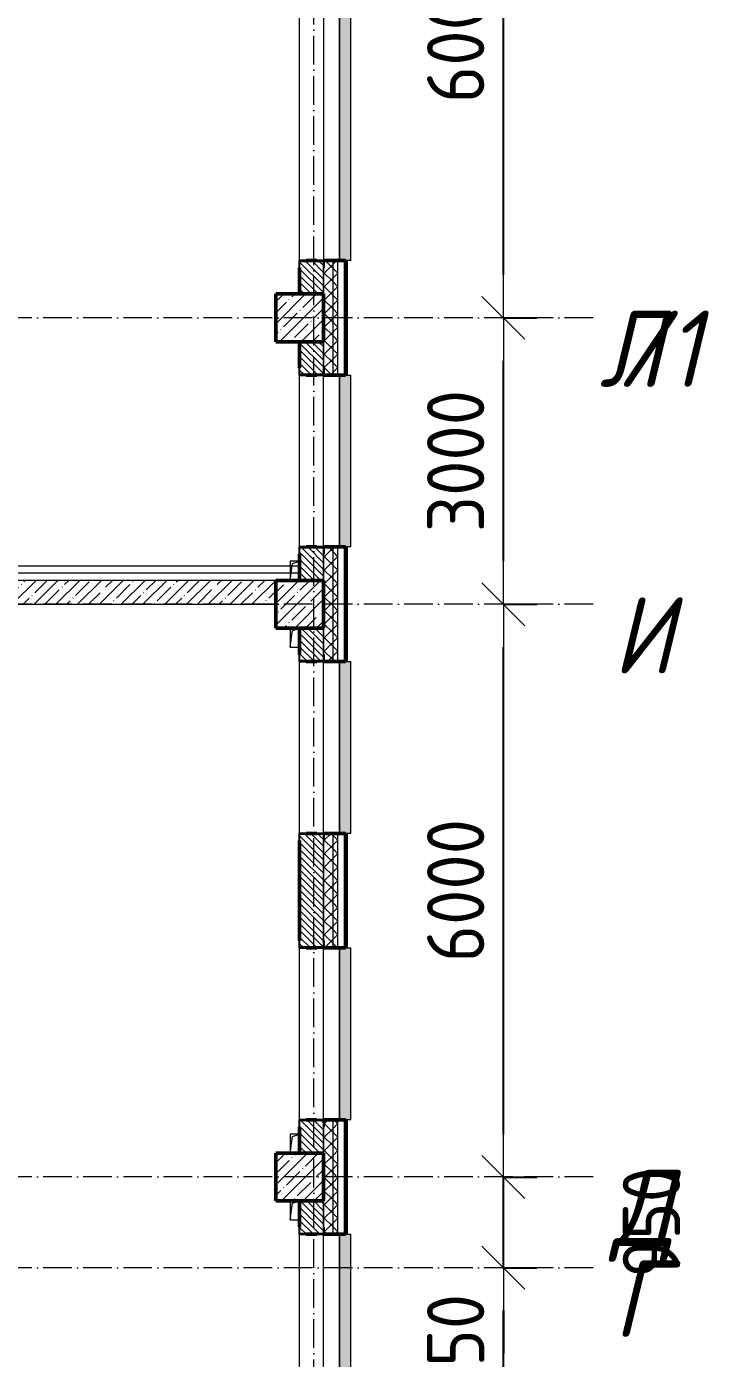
# Model space of a CAD drawing. Header units: millimetres. Extents: x 2294 to 908349, y -83289 to 219220.
# Drawn here: x 105703 to 112855, y 14456 to 28406 of the extents above; entities that cross this region are included whole.
import ezdxf

# ---------------------------------------------------------------- set-up
doc = ezdxf.new("R2010")
doc.units = ezdxf.units.MM
doc.linetypes.add('50_200_ШТРИХ_1Т_ш5_п1_п1_', pattern=[700, 500, -100, 0, -100])
for name, color, linetype, lineweight in [('A-____-____-DIMS', 7, 'Continuous', 9), ('A-DETL-____-OTLN-4', 7, 'Continuous', 18), ('A-GENM-____-MCUT', 7, 'Continuous', 25), ('A-GENM-____-OTLN', 7, 'Continuous', 9), ('A-GENM-____-OTLN-1', 7, 'Continuous', 25), ('A-GLAZ-____-OTLN', 7, 'Continuous', 9), ('A-WALL-____-MCUT-1', 7, 'Continuous', 9), ('A-WALL-____-MCUT-2', 7, 'Continuous', 50), ('A-WALL-____-MCUT-3', 7, 'Continuous', 9), ('A-WALL-____-OTLN', 7, 'Continuous', 9), ('A-WALL-____-PATT-1', 7, 'Continuous', 9), ('A-WALL-FNSH-MCUT-1', 7, 'Continuous', 9), ('S-COLS-____-MCUT', 7, 'Continuous', 50), ('S-COLS-____-OTLN', 7, 'Continuous', 9), ('S-GRID-____-IDEN', 7, 'Continuous', 9), ('S-GRID-____-OTLN-1', 7, '50_200_ШТРИХ_1Т_ш5_п1_п1_', 9)]:
    doc.layers.add(name, color=color, linetype=linetype, lineweight=lineweight)
doc.layers.add('A-GLAZ-____-OTLN-1', color=7, linetype='Continuous', lineweight=9, true_color=0xc0c0c0)
doc.styles.add('ISOCPEUR_I', font='isocpeui.ttf', dxfattribs={"width": 0.9, "height": 2.5})
doc.styles.add('СПДС', font='isocpeur.ttf', dxfattribs={"width": 0.9})
doc.dimstyles.new('Размера А3', dxfattribs={"dimtxt": 800, "dimasz": 450, "dimexe": 350, "dimexo": 100, "dimgap": 200, "dimtad": 1, "dimdec": 0, "dimrnd": 10, "dimzin": 0, "dimdsep": 46, "dimtxsty": 'СПДС', "dimblk": 'ARROWHEAD_6', "dimcen": 1, "dimclrd": 5, "dimclre": 5, "dimclrt": 5, "dimazin": 0, "dimtfac": 1, "dimtdec": 0, "dimtmove": 2, "dimatfit": 3, "dimfxl": 1, "dimtolj": 1, "dimtzin": 0, "dimarcsym": 0})
pattern_1 = [(135, (7562.787, 6025.276), (-35.35534, -35.35534), [])]
pattern_2 = [(45, (7562.79, 6025.28), (-70.71068, 70.71068), []), (135, (7562.79, 6025.28), (-70.71068, -70.71068), [])]

# ---------------------------------------------------------------- blocks, each defined once
blk = doc.blocks.new('BSC_Колонна _Прямоугольная - 500х500-V24-АР1_План отверстий 2 этажа в осях 1-64_А-ГГ')
at = {"layer": 'S-COLS-____-OTLN'}
h = blk.add_hatch(dxfattribs=at)
h.set_pattern_fill('FP_53', color=256, style=0, pattern_type=2)
h.set_pattern_definition([(45, (-101000, -16331.04), (-114.04925, 114.04925), []), (45, (-100885.95, -16331.04), (-114.04925, 114.04925), [201.613, -40.323, 3.353, -36.97])])
h.paths.add_polyline_path([(-250, -250), (250, -250), (250, 250), (-250, 250), (-250, -115)], flags=0)
at = {"layer": 'S-COLS-____-MCUT'}
for p, q in [((250, 250), (-250, 250)), ((-250, 250), (-250, -250)), ((250, -250), (250, 250)), ((-250, -250), (250, -250))]:
    blk.add_line(p, q, dxfattribs=at)
blk = doc.blocks.new('BSC_Колонна _Прямоугольная - 500х500-V32-АР1_План отверстий 2 этажа в осях 1-64_А-ГГ')
at = {"layer": 'S-COLS-____-OTLN'}
h = blk.add_hatch(dxfattribs=at)
h.set_pattern_fill('FP_61', color=256, style=0, pattern_type=2)
h.set_pattern_definition([(45, (-101000, -19331.04), (-114.04925, 114.04925), []), (45, (-100885.95, -19331.04), (-114.04925, 114.04925), [201.613, -40.323, 3.353, -36.97])])
h.paths.add_polyline_path([(-250, -250), (250, -250), (250, 250), (-250, 250)], flags=0)
at = {"layer": 'S-COLS-____-MCUT'}
for p, q in [((250, 250), (-250, 250)), ((-250, 250), (-250, -250)), ((250, -250), (250, 250)), ((-250, -250), (250, -250))]:
    blk.add_line(p, q, dxfattribs=at)
blk = doc.blocks.new('BSC_Колонна _Прямоугольная - 500х500-V75-АР1_План отверстий 2 этажа в осях 1-64_А-ГГ')
at = {"layer": 'S-COLS-____-OTLN'}
h = blk.add_hatch(dxfattribs=at)
h.set_pattern_fill('FP_104', color=256, style=0, pattern_type=2)
h.set_pattern_definition([(45, (-101000, -10331.04), (-114.04925, 114.04925), []), (45, (-100885.95, -10331.04), (-114.04925, 114.04925), [201.613, -40.323, 3.353, -36.97])])
h.paths.add_polyline_path([(-250, -250), (250, -250), (250, 250), (-250, 250), (-250, -135)], flags=0)
at = {"layer": 'S-COLS-____-MCUT'}
for p, q in [((250, 250), (-250, 250)), ((-250, 250), (-250, -250)), ((250, -250), (250, 250)), ((-250, -250), (250, -250))]:
    blk.add_line(p, q, dxfattribs=at)
blk = doc.blocks.new('Фахверк_СКБ_Уголок - 250_2700-27497298-АР1_План отверстий 2 этажа в осях 1-64_А-ГГ')
at = {"layer": 'A-GENM-____-MCUT'}
for p, q in [((200, 181), (125, 181)), ((125, 181), (125, 106)), ((131, 106), (131, 175)), ((131, 175), (200, 175)), ((200, 175), (200, 181)), ((125, 106), (131, 106)), ((131, -6), (125, -6)), ((125, -6), (125, -81)), ((125, -81), (200, -81)), ((131, -75), (131, -6)), ((200, -75), (131, -75)), ((200, -81), (200, -75))]:
    blk.add_line(p, q, dxfattribs=at)
blk = doc.blocks.new('AR_Отверстие прямоугольное _в плите_ - AR_Отверстие прямоугольное _в плите_-V164-АР1_План отверстий 2 этажа в осях 1-64_А-ГГ')
at = {"layer": 'A-GENM-____-OTLN'}
for p, q in [((-50, 100), (-50, -100)), ((-50, -100), (-25, 75)), ((-25, 75), (50, 100)), ((-50, -100), (50, -100))]:
    blk.add_line(p, q, dxfattribs=at)
blk = doc.blocks.new('AR_Отверстие прямоугольное _в плите_ - AR_Отверстие прямоугольное _в плите_-V167-АР1_План отверстий 2 этажа в осях 1-64_А-ГГ')
at = {"layer": 'A-GENM-____-OTLN'}
for p, q in [((50, 100), (-50, 100)), ((-50, 100), (-50, -100)), ((-50, -100), (-25, 75)), ((-25, 75), (50, 100))]:
    blk.add_line(p, q, dxfattribs=at)
blk = doc.blocks.new('Отлив_СКБ - Отлив витража_120_НВФ-31885688-АР1_План отверстий 2 этажа в осях 1-64_А-ГГ')
at = {"layer": 'A-GLAZ-____-OTLN-1'}
for points in [[(4113, -2), (4800, -2), (4800, 0), (0, 0), (0, -2), (2345, -2)], [(4113, -120), (4800, -120), (4800, -2), (0, -2), (0, -120), (2345, -120)]]:
    blk.add_hatch(color=256, dxfattribs=at).paths.add_polyline_path(points, flags=0)
at = {"layer": 'A-GLAZ-____-OTLN'}
for p, q in [((0, 0), (4800, 0)), ((4800, -2), (0, -2)), ((0, -120), (0, -83)), ((0, -120), (4800, -120)), ((4800, -83), (4800, -120))]:
    blk.add_line(p, q, dxfattribs=at)
blk = doc.blocks.new('Отлив_СКБ - Отлив витража_120_НВФ-V194-АР1_План отверстий 2 этажа в осях 1-64_А-ГГ')
at = {"layer": 'A-GLAZ-____-OTLN-1'}
for points in [[(1800, -2), (1800, 0), (0, 0), (0, -2), (1544, -2)], [(1544, -120), (1800, -120), (1800, -2), (0, -2), (0, -120)]]:
    blk.add_hatch(color=256, dxfattribs=at).paths.add_polyline_path(points, flags=0)
at = {"layer": 'A-GLAZ-____-OTLN'}
for p, q in [((0, 0), (1800, 0)), ((1800, -2), (0, -2)), ((0, -120), (0, -83)), ((0, -120), (1800, -120)), ((1800, -83), (1800, -120))]:
    blk.add_line(p, q, dxfattribs=at)
blk = doc.blocks.new('2floor')
at = {"layer": 'A-WALL-____-PATT-1'}
h = blk.add_hatch(dxfattribs=at)
h.set_pattern_fill('FP_1', color=256, style=0, pattern_type=2)
h.set_pattern_definition(pattern_2)
h.paths.add_polyline_path([(108913, 4006), (108913, 4956), (108819, 4956), (108819, 4881), (108813, 4881), (108813, 4006)], flags=0)
h.paths.add_polyline_path([(108819, 6756), (108913, 6756), (108913, 7956), (108819, 7956), (108819, 7881), (108813, 7881), (108813, 6831), (108819, 6831), (108819, 6761)], flags=0)
h.paths.add_polyline_path([(108819, 9756), (108913, 9756), (108913, 10956), (108819, 10956), (108819, 10881), (108813, 10881), (108813, 9831), (108819, 9831), (108819, 9762)], flags=0)
h.paths.add_polyline_path([(108913, 12756), (108913, 13956), (108819, 13956), (108819, 13881), (108813, 13881), (108813, 12831), (108819, 12831), (108819, 12756)], flags=0)
h.paths.add_polyline_path([(108913, 15756), (108913, 16956), (108819, 16956), (108819, 16881), (108813, 16881), (108813, 15831), (108819, 15831), (108819, 15756)], flags=0)
h.paths.add_polyline_path([(108913, 18756), (108913, 19956), (108819, 19956), (108819, 19881), (108813, 19881), (108813, 18831), (108819, 18831), (108819, 18756)], flags=0)
h.paths.add_polyline_path([(108819, 21756), (108913, 21756), (108913, 22956), (108819, 22956), (108819, 22881), (108813, 22881), (108813, 21831), (108819, 21831), (108819, 21762)], flags=0)
h.paths.add_polyline_path([(108819, 24756), (108913, 24756), (108913, 25956), (108819, 25956), (108819, 25881), (108813, 25881), (108813, 24831), (108819, 24831), (108819, 24762)], flags=0)
h.paths.add_polyline_path([(108913, 30756), (108913, 31956), (108819, 31956), (108819, 31881), (108813, 31881), (108813, 30831), (108819, 30831), (108819, 30756)], flags=0)
h.paths.add_polyline_path([(108819, 33756), (108913, 33756), (108913, 34956), (108819, 34956), (108819, 34881), (108813, 34881), (108813, 33831), (108819, 33831), (108819, 33762)], flags=0)
h.paths.add_polyline_path([(108819, 36756), (108913, 36756), (108913, 37956), (108819, 37956), (108819, 37881), (108813, 37881), (108813, 36831), (108819, 36831), (108819, 36762)], flags=0)
h.paths.add_polyline_path([(108913, 39756), (108913, 40956), (108819, 40956), (108819, 40881), (108813, 40881), (108813, 39831), (108819, 39831), (108819, 39756)], flags=0)
h.paths.add_polyline_path([(108819, 42756), (108913, 42756), (108913, 43956), (108819, 43956), (108819, 43881), (108813, 43881), (108813, 42831), (108819, 42831), (108819, 42762)], flags=0)
h.paths.add_polyline_path([(108913, 45756), (108913, 46956), (108819, 46956), (108819, 46881), (108813, 46881), (108813, 45831), (108819, 45831), (108819, 45756)], flags=0)
h.paths.add_polyline_path([(108819, 51756), (108913, 51756), (108913, 52821), (108813, 52821), (108813, 51831), (108819, 51831), (108819, 51762)], flags=0)
h = blk.add_hatch(dxfattribs=at)
h.set_pattern_fill('FP_1', color=256, style=0, pattern_type=2)
h.set_pattern_definition(pattern_2)
h.paths.add_polyline_path([(108913, 3956), (108963, 3956), (108963, 4956), (108913, 4956), (108913, 4006)], flags=0)
h.paths.add_polyline_path([(108913, 6756), (108963, 6756), (108963, 7956), (108913, 7956), (108913, 6761)], flags=0)
h.paths.add_polyline_path([(108963, 9756), (108963, 10956), (108913, 10956), (108913, 9756)], flags=0)
h.paths.add_polyline_path([(108913, 12756), (108963, 12756), (108963, 13956), (108913, 13956), (108913, 12781)], flags=0)
h.paths.add_polyline_path([(108913, 15756), (108963, 15756), (108963, 16956), (108913, 16956), (108913, 16221)], flags=0)
h.paths.add_polyline_path([(108963, 18756), (108963, 19956), (108913, 19956), (108913, 18756)], flags=0)
h.paths.add_polyline_path([(108913, 21756), (108963, 21756), (108963, 22956), (108913, 22956), (108913, 22241)], flags=0)
h.paths.add_polyline_path([(108913, 24756), (108963, 24756), (108963, 25956), (108913, 25956), (108913, 25681)], flags=0)
h.paths.add_polyline_path([(108963, 30756), (108963, 31956), (108913, 31956), (108913, 30756)], flags=0)
h.paths.add_polyline_path([(108963, 33756), (108963, 34956), (108913, 34956), (108913, 33756)], flags=0)
h.paths.add_polyline_path([(108963, 36756), (108963, 37956), (108913, 37956), (108913, 36756)], flags=0)
h.paths.add_polyline_path([(108963, 39756), (108963, 40956), (108913, 40956), (108913, 39756)], flags=0)
h.paths.add_polyline_path([(108913, 42756), (108963, 42756), (108963, 43956), (108913, 43956), (108913, 42881)], flags=0)
h.paths.add_polyline_path([(108963, 45756), (108963, 46956), (108913, 46956), (108913, 45756)], flags=0)
h.paths.add_polyline_path([(108913, 51756), (108963, 51756), (108963, 52821), (108913, 52821), (108913, 52341)], flags=0)
h = blk.add_hatch(dxfattribs=at)
h.set_pattern_fill('FP_3', color=256, style=0, pattern_type=2)
h.set_pattern_definition([(45, (7562.79, 6025.28), (-85.53659, 85.53659), []), (45, (7619.81, 6025.28), (-85.53659, 85.53659), [])])
h.paths.add_polyline_path([(109043, 3856), (109063, 3856), (109063, 4956), (109043, 4956), (109043, 3876)], flags=0)
h.paths.add_polyline_path([(109063, 6756), (109063, 7956), (109043, 7956), (109043, 6756)], flags=0)
h.paths.add_polyline_path([(109063, 9756), (109063, 10956), (109043, 10956), (109043, 9756)], flags=0)
h.paths.add_polyline_path([(109063, 12756), (109063, 13956), (109043, 13956), (109043, 12756)], flags=0)
h.paths.add_polyline_path([(109043, 15756), (109063, 15756), (109063, 16956), (109043, 16956), (109043, 16221)], flags=0)
h.paths.add_polyline_path([(109043, 18756), (109063, 18756), (109063, 19956), (109043, 19956), (109043, 18801)], flags=0)
h.paths.add_polyline_path([(109043, 21756), (109063, 21756), (109063, 22956), (109043, 22956), (109043, 22241)], flags=0)
h.paths.add_polyline_path([(109043, 24756), (109063, 24756), (109063, 25956), (109043, 25956), (109043, 25681)], flags=0)
h.paths.add_polyline_path([(109063, 30756), (109063, 31956), (109043, 31956), (109043, 30756)], flags=0)
h.paths.add_polyline_path([(109043, 33756), (109063, 33756), (109063, 34956), (109043, 34956), (109043, 34281)], flags=0)
h.paths.add_polyline_path([(109043, 36756), (109063, 36756), (109063, 37956), (109043, 37956), (109043, 37721)], flags=0)
h.paths.add_polyline_path([(109043, 39756), (109063, 39756), (109063, 40956), (109043, 40956), (109043, 40301)], flags=0)
h.paths.add_polyline_path([(109063, 42756), (109063, 43956), (109043, 43956), (109043, 42756)], flags=0)
h.paths.add_polyline_path([(109043, 45756), (109063, 45756), (109063, 46956), (109043, 46956), (109043, 46321)], flags=0)
h.paths.add_polyline_path([(109063, 51756), (109063, 52821), (109043, 52821), (109043, 51756)], flags=0)
h = blk.add_hatch(dxfattribs=at)
h.set_pattern_fill('FP_6', color=256, style=0, pattern_type=2)
h.set_pattern_definition(pattern_1)
h.paths.add_polyline_path([(108563, 25606), (108813, 25606), (108813, 25950), (108744, 25950), (108744, 25956), (108632, 25956), (108632, 25950), (108563, 25950), (108563, 25681)], flags=0)
h.paths.add_polyline_path([(108744, 30756), (108744, 30762), (108813, 30762), (108813, 31106), (108563, 31106), (108563, 30762), (108632, 30762), (108632, 30756)], flags=0)
h = blk.add_hatch(dxfattribs=at)
h.set_pattern_fill('FP_6', color=256, style=0, pattern_type=2)
h.set_pattern_definition(pattern_1)
h.paths.add_polyline_path([(108813, 22606), (108813, 22950), (108744, 22950), (108744, 22956), (108632, 22956), (108632, 22950), (108563, 22950), (108563, 22606), (108744, 22606)], flags=0)
h.paths.add_polyline_path([(108744, 24756), (108744, 24762), (108813, 24762), (108813, 25106), (108563, 25106), (108563, 24762), (108632, 24762), (108632, 24756)], flags=0)
h = blk.add_hatch(dxfattribs=at)
h.set_pattern_fill('FP_25', color=256, style=0, pattern_type=2)
h.set_pattern_definition([(45, (7562.79, 6025.28), (-114.04925, 114.04925), []), (45, (7676.84, 6025.28), (-114.04925, 114.04925), [201.612, -40.322, 3.353, -36.97])])
h.paths.add_polyline_path([(108313, 22356), (108313, 22606), (101313, 22606), (101313, 22356), (108295, 22356)], flags=0)
h = blk.add_hatch(dxfattribs=at)
h.set_pattern_fill('FP_6', color=256, style=0, pattern_type=2)
h.set_pattern_definition(pattern_1)
h.paths.add_polyline_path([(108813, 16606), (108813, 16950), (108744, 16950), (108744, 16956), (108632, 16956), (108632, 16950), (108563, 16950), (108563, 16606)], flags=0)
h.paths.add_polyline_path([(108744, 18756), (108744, 18762), (108813, 18762), (108813, 19950), (108744, 19950), (108744, 19956), (108632, 19956), (108632, 19950), (108563, 19950), (108563, 18762), (108632, 18762), (108632, 18756)], flags=0)
h.paths.add_polyline_path([(108744, 21756), (108744, 21762), (108813, 21762), (108813, 22106), (108563, 22106), (108563, 21762), (108632, 21762), (108632, 21756)], flags=0)
h = blk.add_hatch(dxfattribs=at)
h.set_pattern_fill('FP_6', color=256, style=0, pattern_type=2)
h.set_pattern_definition(pattern_1)
h.paths.add_polyline_path([(108563, 13606), (108813, 13606), (108813, 13950), (108744, 13950), (108744, 13956), (108632, 13956), (108632, 13950), (108563, 13950), (108563, 13641)], flags=0)
h.paths.add_polyline_path([(108744, 15756), (108744, 15762), (108813, 15762), (108813, 16106), (108563, 16106), (108563, 15762), (108632, 15762), (108632, 15756)], flags=0)
at = {"layer": 'A-DETL-____-OTLN-4'}
for p, q in [((108563, 22756), (101013, 22756)), ((108563, 22681), (101013, 22681))]:
    blk.add_line(p, q, dxfattribs=at)
at = {"layer": 'A-WALL-____-MCUT-1'}
for p, q in [((108313, 22606), (101313, 22606)), ((101313, 22356), (108313, 22356))]:
    blk.add_line(p, q, dxfattribs=at)
at = {"layer": 'A-WALL-____-MCUT-2'}
for p, q in [((108744, 25956), (108632, 25956)), ((109043, 25956), (108819, 25956)), ((109043, 24756), (109043, 25956)), ((108563, 25881), (108563, 25606)), ((108563, 25106), (108563, 24831)), ((108632, 24756), (108744, 24756)), ((108819, 24756), (109043, 24756)), ((108563, 22881), (108563, 22606)), ((108744, 22956), (108632, 22956)), ((109043, 22956), (108819, 22956)), ((109043, 21756), (109043, 22956)), ((108563, 22106), (108563, 21831)), ((108632, 21756), (108744, 21756)), ((108819, 21756), (109043, 21756)), ((108744, 19956), (108632, 19956)), ((109043, 19956), (108819, 19956)), ((109043, 18756), (109043, 19956)), ((108563, 19881), (108563, 18831)), ((108632, 18756), (108744, 18756)), ((108819, 18756), (109043, 18756)), ((108563, 16881), (108563, 16606)), ((108744, 16956), (108632, 16956)), ((109043, 16956), (108819, 16956)), ((109043, 15756), (109043, 16956)), ((108563, 16106), (108563, 15831)), ((108632, 15756), (108744, 15756)), ((108819, 15756), (109043, 15756))]:
    blk.add_line(p, q, dxfattribs=at)
at = {"layer": 'A-WALL-____-MCUT-3'}
for p, q in [((108913, 24756), (108913, 25956)), ((108963, 24756), (108963, 25956)), ((108813, 25606), (108813, 25881)), ((108813, 25881), (108813, 25606)), ((108813, 24831), (108813, 25106)), ((108813, 25106), (108813, 24831)), ((108813, 22606), (108813, 22881)), ((108813, 22881), (108813, 22606)), ((108913, 21756), (108913, 22956)), ((108963, 21756), (108963, 22956)), ((108813, 21831), (108813, 22106)), ((108813, 22106), (108813, 21831)), ((108913, 18756), (108913, 19956)), ((108963, 18756), (108963, 19956)), ((108813, 18831), (108813, 19881)), ((108813, 19881), (108813, 18831)), ((108813, 16606), (108813, 16881)), ((108813, 16881), (108813, 16606)), ((108913, 15756), (108913, 16956)), ((108963, 15756), (108963, 16956)), ((108813, 15831), (108813, 16106)), ((108813, 16106), (108813, 15831))]:
    blk.add_line(p, q, dxfattribs=at)
at = {"layer": 'A-WALL-____-OTLN'}
for p, q in [((108563, 25956), (108563, 30756)), ((108813, 30756), (108813, 25956)), ((108563, 22956), (108563, 24756)), ((108813, 22956), (108813, 24756)), ((108563, 19956), (108563, 21756)), ((108813, 19956), (108813, 21756)), ((108563, 16956), (108563, 18756)), ((108813, 16956), (108813, 18756)), ((108563, 13956), (108563, 15756)), ((108813, 13956), (108813, 15756))]:
    blk.add_line(p, q, dxfattribs=at)
at = {"layer": 'A-WALL-FNSH-MCUT-1'}
for p, q in [((109063, 25956), (109043, 25956)), ((109043, 25956), (109043, 24756)), ((109063, 24756), (109063, 25956)), ((109043, 24756), (109063, 24756)), ((109063, 22956), (109043, 22956)), ((109043, 22956), (109043, 21756)), ((109063, 21756), (109063, 22956)), ((109043, 21756), (109063, 21756)), ((109063, 19956), (109043, 19956)), ((109043, 19956), (109043, 18756)), ((109063, 18756), (109063, 19956)), ((109043, 18756), (109063, 18756)), ((109063, 16956), (109043, 16956)), ((109043, 16956), (109043, 15756)), ((109063, 15756), (109063, 16956)), ((109043, 15756), (109063, 15756))]:
    blk.add_line(p, q, dxfattribs=at)
at = {"layer": 'A-GENM-____-OTLN'}
for name, p in [('AR_Отверстие прямоугольное _в плите_ - AR_Отверстие прямоугольное _в плите_-V167-АР1_План отверстий 2 этажа в осях 1-64_А-ГГ', (108513, 22706)), ('AR_Отверстие прямоугольное _в плите_ - AR_Отверстие прямоугольное _в плите_-V164-АР1_План отверстий 2 этажа в осях 1-64_А-ГГ', (108513, 22006)), ('AR_Отверстие прямоугольное _в плите_ - AR_Отверстие прямоугольное _в плите_-V167-АР1_План отверстий 2 этажа в осях 1-64_А-ГГ', (108513, 16706)), ('AR_Отверстие прямоугольное _в плите_ - AR_Отверстие прямоугольное _в плите_-V164-АР1_План отверстий 2 этажа в осях 1-64_А-ГГ', (108513, 16006))]:
    blk.add_blockref(name, p, dxfattribs=at)
at = {"layer": 'A-GENM-____-OTLN-1'}
for p, rotation in [((108638, 26081), 269.9999999999999), ((108738, 24631), 89.9999999999999), ((108638, 23081), 269.9999999999999), ((108738, 21631), 89.99999999999967), ((108638, 20081), 269.9999999999996), ((108738, 18631), 89.99999999999967), ((108638, 17081), 269.9999999999996), ((108738, 15631), 89.9999999999999)]:
    blk.add_blockref('Фахверк_СКБ_Уголок - 250_2700-27497298-АР1_План отверстий 2 этажа в осях 1-64_А-ГГ', p, dxfattribs=dict(at, rotation=rotation))
at = {"layer": 'A-GLAZ-____-OTLN', "rotation": 90}
for name, p in [('Отлив_СКБ - Отлив витража_120_НВФ-31885688-АР1_План отверстий 2 этажа в осях 1-64_А-ГГ', (108980, 25956)), ('Отлив_СКБ - Отлив витража_120_НВФ-V194-АР1_План отверстий 2 этажа в осях 1-64_А-ГГ', (108980, 22956)), ('Отлив_СКБ - Отлив витража_120_НВФ-V194-АР1_План отверстий 2 этажа в осях 1-64_А-ГГ', (108980, 19956)), ('Отлив_СКБ - Отлив витража_120_НВФ-V194-АР1_План отверстий 2 этажа в осях 1-64_А-ГГ', (108980, 16956)), ('Отлив_СКБ - Отлив витража_120_НВФ-V194-АР1_План отверстий 2 этажа в осях 1-64_А-ГГ', (108980, 13956))]:
    blk.add_blockref(name, p, dxfattribs=at)
at = {"layer": 'S-COLS-____-OTLN'}
for name, p in [('BSC_Колонна _Прямоугольная - 500х500-V32-АР1_План отверстий 2 этажа в осях 1-64_А-ГГ', (108563, 25356)), ('BSC_Колонна _Прямоугольная - 500х500-V24-АР1_План отверстий 2 этажа в осях 1-64_А-ГГ', (108563, 22356)), ('BSC_Колонна _Прямоугольная - 500х500-V75-АР1_План отверстий 2 этажа в осях 1-64_А-ГГ', (108563, 16356))]:
    blk.add_blockref(name, p, dxfattribs=at)
blk = doc.blocks.new('ARROWHEAD_6')
at = {"color": 0, "linetype": 'Continuous'}
for p, q in [((-0.5, -0.5), (0.5, 0.5)), ((0, 0), (-1, 0))]:
    blk.add_line(p, q, dxfattribs=at)
blk = doc.blocks.new('*D2699')
at = {"layer": 'A-____-____-DIMS', "color": 0, "lineweight": -2, "transparency": 16777216}
for p, q in [((268712, 15406), (269068, 15406)), ((268718, 13806), (268718, 14956)), ((268712, 13356), (269068, 13356))]:
    blk.add_line(p, q, dxfattribs=at)
at = {"layer": 'Defpoints', "color": 0, "transparency": 16777216}
for p in [(268612, 15406), (268718, 15406), (268612, 13356)]:
    blk.add_point(p, dxfattribs=at)
at = {"layer": 'A-____-____-DIMS', "color": 0, "lineweight": -2, "transparency": 16777216, "xscale": 450, "yscale": 450, "zscale": 450}
for p, rotation in [((268718, 15406), 90), ((268718, 13356), 270)]:
    blk.add_blockref('ARROWHEAD_6', p, dxfattribs=dict(at, rotation=rotation))
at = {"layer": 'A-____-____-DIMS', "color": 0, "transparency": 16777216, "insert": (268218, 14381), "char_height": 600, "attachment_point": 5, "rotation": 90, "style": 'СПДС'}
blk.add_mtext('\\A1;2050', dxfattribs=at)
blk = doc.blocks.new('*D2700')
at = {"layer": 'A-____-____-DIMS', "color": 0, "lineweight": -2, "transparency": 16777216}
for p, q in [((268718, 16806), (268718, 17256)), ((268712, 16356), (269068, 16356)), ((268718, 15406), (268718, 16356)), ((268712, 15406), (269068, 15406)), ((268718, 14956), (268718, 14506))]:
    blk.add_line(p, q, dxfattribs=at)
at = {"layer": 'Defpoints', "color": 0, "transparency": 16777216}
for p in [(268612, 16356), (268718, 16356), (268612, 15406)]:
    blk.add_point(p, dxfattribs=at)
at = {"layer": 'A-____-____-DIMS', "color": 0, "lineweight": -2, "transparency": 16777216, "xscale": 450, "yscale": 450, "zscale": 450}
for p, rotation in [((268718, 16356), 270), ((268718, 15406), 90)]:
    blk.add_blockref('ARROWHEAD_6', p, dxfattribs=dict(at, rotation=rotation))
at = {"layer": 'A-____-____-DIMS', "color": 0, "transparency": 16777216, "insert": (270268, 15881), "char_height": 600, "attachment_point": 5, "rotation": 90, "style": 'СПДС'}
blk.add_mtext('\\A1;950', dxfattribs=at)
blk = doc.blocks.new('*D2701')
at = {"layer": 'A-____-____-DIMS', "color": 0, "lineweight": -2, "transparency": 16777216}
for p, q in [((268712, 22356), (269068, 22356)), ((268718, 16806), (268718, 21906)), ((268712, 16356), (269068, 16356))]:
    blk.add_line(p, q, dxfattribs=at)
at = {"layer": 'Defpoints', "color": 0, "transparency": 16777216}
for p in [(268612, 22356), (268718, 22356), (268612, 16356)]:
    blk.add_point(p, dxfattribs=at)
at = {"layer": 'A-____-____-DIMS', "color": 0, "lineweight": -2, "transparency": 16777216, "xscale": 450, "yscale": 450, "zscale": 450}
for p, rotation in [((268718, 22356), 90), ((268718, 16356), 270)]:
    blk.add_blockref('ARROWHEAD_6', p, dxfattribs=dict(at, rotation=rotation))
at = {"layer": 'A-____-____-DIMS', "color": 0, "transparency": 16777216, "insert": (268218, 19356), "char_height": 600, "attachment_point": 5, "rotation": 90, "style": 'СПДС'}
blk.add_mtext('\\A1;6000', dxfattribs=at)
blk = doc.blocks.new('*D2702')
at = {"layer": 'A-____-____-DIMS', "color": 0, "lineweight": -2, "transparency": 16777216}
for p, q in [((268712, 25356), (269068, 25356)), ((268718, 22806), (268718, 24906)), ((268712, 22356), (269068, 22356))]:
    blk.add_line(p, q, dxfattribs=at)
at = {"layer": 'Defpoints', "color": 0, "transparency": 16777216}
for p in [(268612, 25356), (268718, 25356), (268612, 22356)]:
    blk.add_point(p, dxfattribs=at)
at = {"layer": 'A-____-____-DIMS', "color": 0, "lineweight": -2, "transparency": 16777216, "xscale": 450, "yscale": 450, "zscale": 450}
for p, rotation in [((268718, 25356), 90), ((268718, 22356), 270)]:
    blk.add_blockref('ARROWHEAD_6', p, dxfattribs=dict(at, rotation=rotation))
at = {"layer": 'A-____-____-DIMS', "color": 0, "transparency": 16777216, "insert": (268218, 23856), "char_height": 600, "attachment_point": 5, "rotation": 90, "style": 'СПДС'}
blk.add_mtext('\\A1;3000', dxfattribs=at)
blk = doc.blocks.new('*D2703')
at = {"layer": 'A-____-____-DIMS', "color": 0, "lineweight": -2, "transparency": 16777216}
for p, q in [((268712, 31356), (269068, 31356)), ((268718, 25806), (268718, 30906)), ((268712, 25356), (269068, 25356))]:
    blk.add_line(p, q, dxfattribs=at)
at = {"layer": 'Defpoints', "color": 0, "transparency": 16777216}
for p in [(268612, 31356), (268718, 31356), (268612, 25356)]:
    blk.add_point(p, dxfattribs=at)
at = {"layer": 'A-____-____-DIMS', "color": 0, "lineweight": -2, "transparency": 16777216, "xscale": 450, "yscale": 450, "zscale": 450}
for p, rotation in [((268718, 31356), 90), ((268718, 25356), 270)]:
    blk.add_blockref('ARROWHEAD_6', p, dxfattribs=dict(at, rotation=rotation))
at = {"layer": 'A-____-____-DIMS', "color": 0, "transparency": 16777216, "insert": (268218, 28356), "char_height": 600, "attachment_point": 5, "rotation": 90, "style": 'СПДС'}
blk.add_mtext('\\A1;6000', dxfattribs=at)
blk = doc.blocks.new('3osi')
at = {"layer": 'S-GRID-____-OTLN-1', "color": 251, "ltscale": 0.6, "true_color": 0x636466}
for p, q in [((266733.5, 1542.7), (266733.5, 55906.2)), ((269657.9, 25356.3), (258604.8, 25356.3)), ((269657.9, 22356.3), (232910.3, 22356.3)), ((269657.9, 16356.3), (258604.8, 16356.3)), ((269657.9, 15406.3), (161153.7, 15406.3))]:
    blk.add_line(p, q, dxfattribs=at)
at = {"layer": 'S-GRID-____-IDEN', "char_height": 800, "attachment_point": 1, "style": 'ISOCPEUR_I'}
for s, insert, width in [('\\fISOCPEUR|b0|i1|c204|p34|;\\W.9;Л', (269722.4, 25432.4), 223.671), ('/1', (269907, 25432.4), 346.329), ('\\fISOCPEUR|b0|i1|c204|p34|;\\W.9;И', (269865.1, 22432.4), 223.671), ('\\fISOCPEUR|b0|i1|c204|p34|;\\W.9;Д', (269853.4, 16432.4), 252.532), ('\\fISOCPEUR|b0|i1|c204|p34|;\\W.9;Г', (269874.1, 15482.4), 202.025)]:
    blk.add_mtext(s, dxfattribs=dict(at, insert=insert, width=width))
at = {"layer": 'A-____-____-DIMS'}
for base, p1, p2, picture, middle in [((268717.7, 31356.3), (268611.7, 25356.3), (268611.7, 31356.3), '*D2703', (268217.7, 28356.3)), ((268717.7, 25356.3), (268611.7, 22356.3), (268611.7, 25356.3), '*D2702', (268217.7, 23856.3)), ((268717.7, 22356.3), (268611.7, 16356.3), (268611.7, 22356.3), '*D2701', (268217.7, 19356.3)), ((268717.7, 16356.3), (268611.7, 15406.3), (268611.7, 16356.3), '*D2700', (270267.7, 15881.3)), ((268717.7, 15406.3), (268611.7, 13356.3), (268611.7, 15406.3), '*D2699', (268217.7, 14381.3))]:
    dim = blk.add_linear_dim(base=base, p1=p1, p2=p2, angle=90, dimstyle='Размера А3', override={"dimtxt": 600, "dimclrd": 0, "dimclre": 0, "dimclrt": 0}, dxfattribs=at)
    dim.commit()
    dim.dimension.update_dxf_attribs({"geometry": picture, "text_midpoint": middle})

msp = doc.modelspace()

# ---------------------------------------------------------------- block references
for name, p in [('3osi', (-158020.7, 0)), ('2floor', (0, 0))]:
    msp.add_blockref(name, p)

doc.saveas('drawing.dxf')
